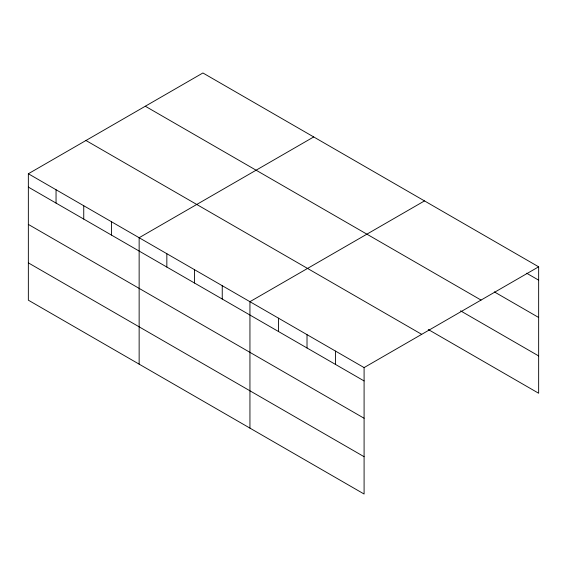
<?xml version="1.0" encoding="UTF-8"?>
<svg xmlns="http://www.w3.org/2000/svg" width="567" height="567" viewBox="0 0 567 567"><rect width="100%" height="100%" fill="white"/><g stroke="black" fill="none" stroke-linecap="round" stroke-linejoin="round"><path stroke-width="0.85" d="M364.092 418.255L364.092 367.593L28.35 173.757L28.35 300.184L364.092 494.027L364.092 418.255L28.35 224.419M428.255 329.505L538.65 393.243L538.65 266.816L202.908 72.973L28.35 173.757M313.707 136.945L139.142 237.722L139.142 364.156M424.499 200.909L249.941 301.687L249.941 428.12M364.092 367.593L538.65 266.816M526.637 273.216L538.65 280.155M494.339 291.892L538.65 317.477M145.308 106.235L481.043 300.071M460.546 310.829L538.65 355.927M85.957 140.496L421.692 334.339M28.35 187.096L364.092 380.939M28.35 262.868L364.092 456.704M335.551 351.115L335.551 364.461M307.016 334.643L307.016 347.982M278.475 318.165L278.475 331.504M222.243 285.697L222.243 299.036M194.545 269.708L194.545 283.046M166.84 253.711L166.84 267.057M111.444 221.732L111.444 235.071M83.746 205.736L83.746 219.082M56.048 189.747L56.048 203.092"/></g></svg>
